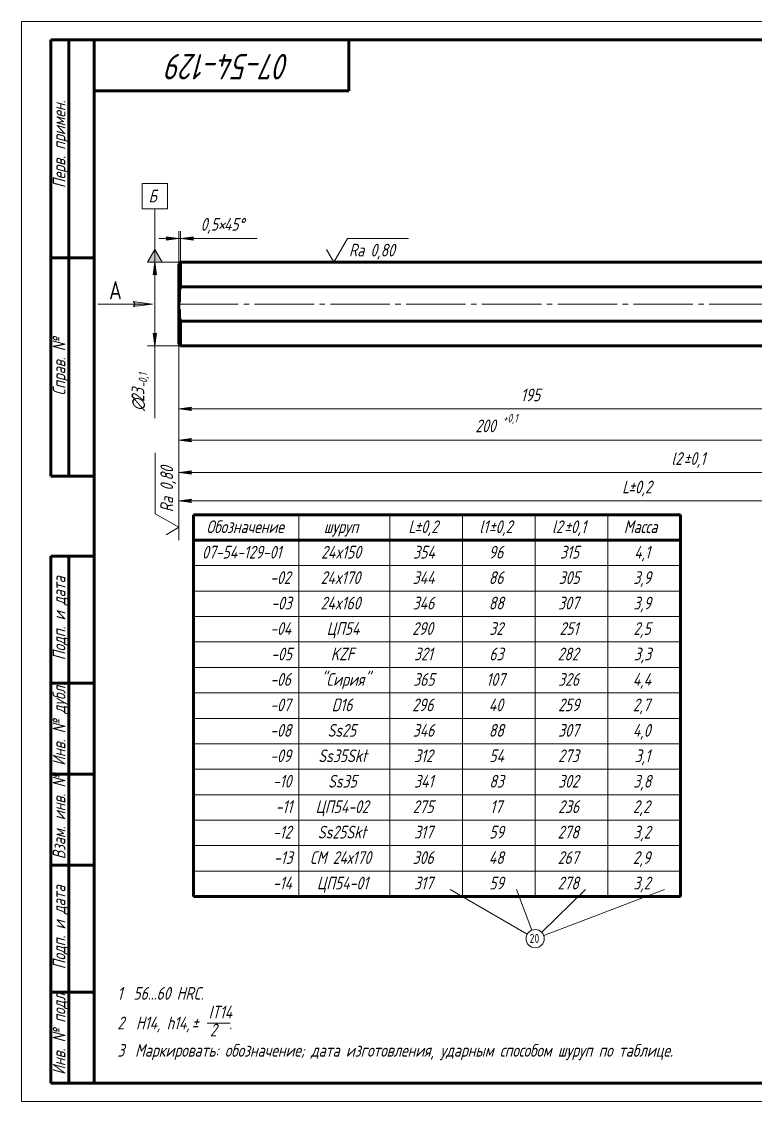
# Model space of a CAD drawing. Header units: millimetres. Extents: x 0 to 420, y 0 to 297.
# Drawn here: x 0 to 201.8, y 0 to 297 of the extents above; entities that cross this region are included whole.
import ezdxf

# ---------------------------------------------------------------- set-up
doc = ezdxf.new("R2010")
doc.units = ezdxf.units.MM
for name, pattern in [('K5LT_AXLED', [20.83881, 16.33881, -1.5, 1.5, -1.5]), ('K5LT_BASIC', [0]), ('K5LT_DASHED', [6, 4, -2]), ('K5LT_THIN', [0])]:
    doc.linetypes.add(name, pattern=pattern)
doc.layers.add('Системный слой', color=7, linetype='Continuous')
doc.layers.add('Системный слой (1)', color=252, linetype='Continuous', true_color=0x909090)
doc.styles.add('KDIMTEXTSTYLE', font='GOST_AU.SHX', dxfattribs={"width": 0.96, "oblique": 15, "height": 5})
doc.styles.add('KTEXTSTYLE', font='GOST_AU.SHX', dxfattribs={"width": 0.96, "height": 5})
doc.dimstyles.new('KDIMSTYLE (1.00)', dxfattribs={"dimtxt": 5, "dimasz": 1, "dimexe": 2, "dimexo": 0, "dimgap": 1, "dimtad": 1, "dimtxsty": 'KDIMTEXTSTYLE', "dimsah": 1, "dimcen": 0, "dimdle": 1, "dimadec": 0, "dimazin": 0, "dimtfac": 0.667, "dimtmove": 0, "dimatfit": 3, "dimfxl": 1, "dimtvp": 1, "dimtolj": 1, "dimtzin": 0, "dimarcsym": 0})

# ---------------------------------------------------------------- blocks, each defined once
blk = doc.blocks.new('VP0')
at = {"layer": 'Системный слой (1)'}
blk.add_hatch(color=7, dxfattribs=at).paths.add_polyline_path([(30.72, 218.62), (35.97, 219.31), (30.72, 220), (31.25, 219.31)])
at = {"layer": 'Системный слой (1)', "color": 7, "linetype": 'K5LT_THIN', "lineweight": 18}
for p, q in [((31.25, 219.31), (30.72, 220)), ((30.72, 220), (35.97, 219.31)), ((35.97, 219.31), (20.97, 219.31)), ((35.97, 219.31), (30.72, 218.62)), ((30.72, 218.62), (31.25, 219.31))]:
    blk.add_line(p, q, dxfattribs=at)
blk.add_wipeout([(24.06, 220.85), (24.06, 226.88), (27.24, 226.88), (27.24, 220.85)]).dxf.layer = 'Системный слой (1)'
at = {"layer": 'Системный слой (1)', "color": 7, "insert": (24.06, 225.61), "char_height": 5, "attachment_point": 1, "style": 'KTEXTSTYLE'}
blk.add_mtext('\\H3.5;\\W0.965;\\Q15;\\Q0;\\H5.00;{\\c16711680;А}', dxfattribs=at)
blk = doc.blocks.new('D0')
at = {"layer": 'Системный слой (1)'}
for points in [[(43.24, 181.88), (46.74, 181.42), (46.39, 181.88), (46.74, 182.35)], [(239.74, 181.42), (243.24, 181.88), (239.74, 182.35), (240.09, 181.88)]]:
    blk.add_hatch(color=7, dxfattribs=at).paths.add_polyline_path(points)
at = {"layer": 'Системный слой (1)', "color": 7, "linetype": 'K5LT_THIN', "lineweight": 18}
for p, q in [((43.24, 209.76), (43.24, 179.88)), ((243.24, 185.91), (243.24, 179.88)), ((43.24, 181.88), (46.74, 182.35)), ((46.74, 181.42), (43.24, 181.88)), ((46.74, 182.35), (46.39, 181.88)), ((46.39, 181.88), (46.74, 181.42)), ((240.09, 181.88), (239.74, 182.35)), ((239.74, 182.35), (243.24, 181.88)), ((243.24, 181.88), (239.74, 181.42)), ((239.74, 181.42), (240.09, 181.88))]:
    blk.add_line(p, q, dxfattribs=at)
blk.add_wipeout([(124.79, 183.23), (124.79, 189.83), (137.18, 189.83), (137.18, 183.23)]).dxf.layer = 'Системный слой (1)'
blk.add_line((43.24, 181.88), (243.24, 181.88), dxfattribs=at)
at = {"layer": 'Системный слой (1)', "color": 7, "attachment_point": 1, "style": 'KTEXTSTYLE'}
for s, insert, char_height in [('\\H3.5;\\W0.965;\\Q15;\\Q15;200', (124.79, 187.55), 3.5), ('\\H3.5;\\W0.965;\\Q15;\\Q15;\\H2.33;+0,1', (132.4, 189.09), 2.3333)]:
    blk.add_mtext(s, dxfattribs=dict(at, insert=insert, char_height=char_height))
blk = doc.blocks.new('KDIMARROW_01')
at = {"layer": 'Системный слой'}
blk.add_hatch(color=0, dxfattribs=at).paths.add_polyline_path([(0, 0), (-3.5, 0.46), (-3.15, 0), (-3.5, -0.46)])
at = {"layer": 'Системный слой', "color": 0, "linetype": 'K5LT_THIN', "lineweight": 18}
for p, q in [((-3.15, 0), (-3.5, 0.46)), ((-3.5, 0.46), (0, 0)), ((0, 0), (-3.5, -0.46)), ((-3.5, -0.46), (-3.15, 0))]:
    blk.add_line(p, q, dxfattribs=at)
at = {"layer": 'Системный слой (1)', "color": 0, "linetype": 'K5LT_THIN', "lineweight": 18}
blk.add_line((0, 0), (-1, 0), dxfattribs=at)
blk = doc.blocks.new('D1')
at = {"layer": 'Системный слой (1)'}
for points in [[(43.24, 172.99), (46.74, 172.53), (46.39, 172.99), (46.74, 173.45)], [(321.74, 172.53), (325.24, 172.99), (321.74, 173.45), (322.09, 172.99)]]:
    blk.add_hatch(color=7, dxfattribs=at).paths.add_polyline_path(points)
at = {"layer": 'Системный слой (1)', "color": 7, "linetype": 'K5LT_THIN', "lineweight": 18}
for p, q in [((43.24, 209.76), (43.24, 170.99)), ((325.24, 185.91), (325.24, 170.99)), ((43.24, 172.99), (46.74, 173.45)), ((46.74, 172.53), (43.24, 172.99)), ((46.74, 173.45), (46.39, 172.99)), ((46.39, 172.99), (46.74, 172.53)), ((322.09, 172.99), (321.74, 173.45)), ((321.74, 173.45), (325.24, 172.99)), ((325.24, 172.99), (321.74, 172.53)), ((321.74, 172.53), (322.09, 172.99))]:
    blk.add_line(p, q, dxfattribs=at)
blk.add_wipeout([(178.7, 174.34), (178.7, 179.34), (189.35, 179.34), (189.35, 174.34)]).dxf.layer = 'Системный слой (1)'
blk.add_line((43.24, 172.99), (325.24, 172.99), dxfattribs=at)
at = {"layer": 'Системный слой (1)', "color": 7, "char_height": 3.5, "attachment_point": 1, "style": 'KTEXTSTYLE'}
for s, insert in [('\\H3.5;\\W0.965;\\Q15;\\Q15;l2', (178.7, 178.57)), ('\\H3.5;\\W0.965;\\Q15;\\Q15;0,1', (183.88, 178.57)), ('\\H3.5;\\W0.965;\\Q15;\\Q15;±', (182.03, 178.57))]:
    blk.add_mtext(s, dxfattribs=dict(at, insert=insert))
blk = doc.blocks.new('D2')
at = {"layer": 'Системный слой (1)'}
for points in [[(43.24, 165.16), (46.74, 164.7), (46.39, 165.16), (46.74, 165.62)], [(360.74, 164.7), (364.24, 165.16), (360.74, 165.62), (361.09, 165.16)]]:
    blk.add_hatch(color=7, dxfattribs=at).paths.add_polyline_path(points)
at = {"layer": 'Системный слой (1)', "color": 7, "linetype": 'K5LT_THIN', "lineweight": 18}
for p, q in [((43.24, 209.76), (43.24, 163.16)), ((364.24, 196.91), (364.24, 163.16)), ((43.24, 165.16), (46.74, 165.62)), ((46.74, 164.7), (43.24, 165.16)), ((46.74, 165.62), (46.39, 165.16)), ((46.39, 165.16), (46.74, 164.7)), ((361.09, 165.16), (360.74, 165.62)), ((360.74, 165.62), (364.24, 165.16)), ((364.24, 165.16), (360.74, 164.7)), ((360.74, 164.7), (361.09, 165.16))]:
    blk.add_line(p, q, dxfattribs=at)
blk.add_wipeout([(165.16, 166.51), (165.16, 171.51), (174.92, 171.51), (174.92, 166.51)]).dxf.layer = 'Системный слой (1)'
blk.add_line((364.24, 165.16), (43.24, 165.16), dxfattribs=at)
at = {"layer": 'Системный слой (1)', "color": 7, "char_height": 3.5, "attachment_point": 1, "style": 'KTEXTSTYLE'}
for s, insert in [('\\H3.5;\\W0.965;\\Q15;\\Q15;L', (165.16, 170.74)), ('\\H3.5;\\W0.965;\\Q15;\\Q15;±', (166.83, 170.74)), ('\\H3.5;\\W0.965;\\Q15;\\Q15;0,2', (168.68, 170.74))]:
    blk.add_mtext(s, dxfattribs=dict(at, insert=insert))
blk = doc.blocks.new('U0')
at = {"layer": 'Системный слой (1)'}
blk.add_hatch(color=7, dxfattribs=at).paths.add_polyline_path([(34.65, 230.81), (38.69, 230.81), (36.67, 234.31)])
at = {"layer": 'Системный слой (1)', "color": 7, "linetype": 'K5LT_THIN', "lineweight": 18}
for p, q in [((33.17, 245.5), (33.17, 252.5)), ((33.17, 252.5), (40.17, 252.5)), ((40.17, 252.5), (40.17, 245.5)), ((40.17, 245.5), (33.17, 245.5)), ((36.67, 230.81), (36.67, 245.5)), ((34.65, 230.81), (36.67, 234.31)), ((36.67, 234.31), (38.69, 230.81)), ((38.69, 230.81), (34.65, 230.81))]:
    blk.add_line(p, q, dxfattribs=at)
at = {"layer": 'Системный слой (1)', "color": 7, "insert": (34.92, 250.75), "char_height": 3.5, "attachment_point": 1, "style": 'KTEXTSTYLE'}
blk.add_mtext('\\H3.5;\\W0.965;\\Q15;\\Q15;{\\c16711680;Б}', dxfattribs=at)
blk = doc.blocks.new('U1')
at = {"layer": 'Системный слой (1)', "color": 7, "linetype": 'K5LT_THIN', "lineweight": 18}
for p, q in [((36.75, 161.65), (36.75, 178.41)), ((43.24, 165.32), (43.24, 154.4)), ((43.24, 157.9), (36.75, 161.65)), ((39.74, 155.88), (43.24, 157.9))]:
    blk.add_line(p, q, dxfattribs=at)
at = {"layer": 'Системный слой (1)', "color": 7, "insert": (38.17, 162.07), "char_height": 3.5, "attachment_point": 1, "rotation": 90, "style": 'KTEXTSTYLE'}
blk.add_mtext('\\H3.5;\\W0.965;\\Q15;\\Q15;Ra 0,80', dxfattribs=at)
blk = doc.blocks.new('U2')
at = {"layer": 'Системный слой (1)', "color": 7, "linetype": 'K5LT_THIN', "lineweight": 18}
for p, q in [((85.86, 230.81), (89.61, 237.31)), ((89.61, 237.31), (106.36, 237.31)), ((83.84, 234.31), (85.86, 230.81))]:
    blk.add_line(p, q, dxfattribs=at)
at = {"layer": 'Системный слой (1)', "color": 7, "insert": (90.03, 235.89), "char_height": 3.5, "attachment_point": 1, "style": 'KTEXTSTYLE'}
blk.add_mtext('\\H3.5;\\W0.965;\\Q15;\\Q15;Ra 0,80', dxfattribs=at)
blk = doc.blocks.new('D12')
at = {"layer": 'Системный слой (1)'}
for points in [[(36.67, 230.81), (37.13, 227.31), (36.67, 227.66), (36.21, 227.31)], [(36.67, 207.81), (37.13, 211.31), (36.67, 210.96), (36.21, 211.31)]]:
    blk.add_hatch(color=7, dxfattribs=at).paths.add_polyline_path(points)
at = {"layer": 'Системный слой (1)', "color": 7, "linetype": 'K5LT_THIN', "lineweight": 18}
for p, q in [((43.74, 230.81), (34.67, 230.81)), ((36.21, 227.31), (36.67, 230.81)), ((36.67, 230.81), (37.13, 227.31)), ((36.67, 230.81), (36.67, 207.81)), ((36.67, 227.66), (36.21, 227.31)), ((37.13, 227.31), (36.67, 227.66)), ((36.67, 207.81), (36.21, 211.31)), ((36.21, 211.31), (36.67, 210.96)), ((36.67, 210.96), (37.13, 211.31)), ((37.13, 211.31), (36.67, 207.81)), ((43.74, 207.81), (34.67, 207.81)), ((36.67, 207.81), (36.67, 204.14))]:
    blk.add_line(p, q, dxfattribs=at)
blk.add_wipeout([(35.32, 189.9), (29.33, 189.9), (29.33, 201.65), (35.32, 201.65)]).dxf.layer = 'Системный слой (1)'
blk.add_line((36.67, 204.14), (36.67, 187.9), dxfattribs=at)
at = {"layer": 'Системный слой (1)', "color": 7, "attachment_point": 1, "rotation": 90, "style": 'KTEXTSTYLE'}
for s, insert, char_height in [('\\H3.5;\\W0.965;\\Q15;\\Q15;\\H2.33;-0,1', (32.21, 196.32), 2.3333), ('\\H3.5;\\W0.965;\\Q15;\\Q15;23', (30.24, 192.4), 3.5), ('\\H3.5;\\W0.965;\\Q15;\\Q15;∅', (30.24, 189.9), 3.5)]:
    blk.add_mtext(s, dxfattribs=dict(at, insert=insert, char_height=char_height))
blk = doc.blocks.new('D13')
at = {"layer": 'Системный слой (1)'}
for points in [[(39.74, 236.92), (43.24, 237.38), (39.74, 237.84), (40.09, 237.38)], [(43.74, 237.38), (47.24, 236.92), (46.89, 237.38), (47.24, 237.84)]]:
    blk.add_hatch(color=7, dxfattribs=at).paths.add_polyline_path(points)
at = {"layer": 'Системный слой (1)', "color": 7, "linetype": 'K5LT_THIN', "lineweight": 18}
for p, q in [((43.24, 237.38), (39.74, 237.84)), ((39.74, 237.84), (40.09, 237.38)), ((43.24, 230.31), (43.24, 239.38)), ((43.74, 230.81), (43.74, 239.38)), ((47.24, 237.84), (43.74, 237.38)), ((46.89, 237.38), (47.24, 237.84)), ((43.24, 237.38), (37.74, 237.38)), ((40.09, 237.38), (39.74, 236.92)), ((39.74, 236.92), (43.24, 237.38)), ((43.74, 237.38), (43.24, 237.38)), ((43.74, 237.38), (47.24, 236.92)), ((43.74, 237.38), (47.24, 237.38)), ((47.24, 236.92), (46.89, 237.38))]:
    blk.add_line(p, q, dxfattribs=at)
blk.add_wipeout([(49.24, 238.38), (49.24, 243.55), (62.29, 243.55), (62.29, 238.38)]).dxf.layer = 'Системный слой (1)'
for p, q in [((43.74, 237.38), (49.24, 237.38)), ((47.24, 237.38), (64.83, 237.38))]:
    blk.add_line(p, q, dxfattribs=at)
at = {"layer": 'Системный слой (1)', "color": 7, "char_height": 3.5, "attachment_point": 1, "style": 'KTEXTSTYLE'}
for s, insert in [('\\H3.5;\\W0.965;\\Q15;\\Q15;0,5', (49.24, 242.99)), ('\\H3.5;\\W0.965;\\Q15;\\Q15;×', (53.97, 242.99)), ('\\H3.5;\\W0.965;\\Q15;\\Q15;45', (55.63, 242.99)), ('\\H3.5;\\W0.965;\\Q15;\\Q15;°', (59.62, 242.99))]:
    blk.add_mtext(s, dxfattribs=dict(at, insert=insert))
blk = doc.blocks.new('KDIMARROW_02')
at = {"layer": 'Системный слой'}
blk.add_hatch(color=0, dxfattribs=at).paths.add_polyline_path([(3.15, 0), (3.5, 0.46), (0, 0), (3.5, -0.46)])
at = {"layer": 'Системный слой', "color": 0, "linetype": 'K5LT_THIN', "lineweight": 18}
for p, q in [((3.5, 0.46), (0, 0)), ((0, 0), (3.5, -0.46)), ((0, 0), (5.5, 0)), ((3.15, 0), (3.5, 0.46)), ((3.5, -0.46), (3.15, 0))]:
    blk.add_line(p, q, dxfattribs=at)
at = {"layer": 'Системный слой (1)', "color": 0, "linetype": 'K5LT_THIN', "lineweight": 18}
blk.add_line((0, 0), (-1, 0), dxfattribs=at)
blk = doc.blocks.new('U8')
at = {"layer": 'Системный слой (1)', "color": 150, "linetype": 'K5LT_BASIC', "lineweight": 60, "true_color": 0x0080ff}
for p, q in [((47.24, 161.36), (181.24, 161.36)), ((47.24, 56.36), (47.24, 161.36)), ((181.24, 56.36), (181.24, 161.36)), ((47.24, 154.36), (181.24, 154.36)), ((47.24, 56.36), (181.24, 56.36))]:
    blk.add_line(p, q, dxfattribs=at)
at = {"layer": 'Системный слой (1)', "color": 7, "linetype": 'K5LT_THIN', "lineweight": 18}
for p, q in [((76.24, 56.36), (76.24, 161.36)), ((101.24, 56.36), (101.24, 161.36)), ((121.24, 56.36), (121.24, 161.36)), ((141.24, 56.36), (141.24, 161.36)), ((161.24, 56.36), (161.24, 161.36)), ((47.24, 147.36), (181.24, 147.36)), ((47.24, 140.36), (181.24, 140.36)), ((47.24, 133.36), (181.24, 133.36)), ((47.24, 126.36), (181.24, 126.36)), ((47.24, 119.36), (181.24, 119.36)), ((47.24, 112.36), (76.24, 112.36)), ((76.24, 112.36), (101.24, 112.36)), ((101.24, 112.36), (121.24, 112.36)), ((121.24, 112.36), (141.24, 112.36)), ((141.24, 112.36), (161.24, 112.36)), ((161.24, 112.36), (181.24, 112.36)), ((47.24, 105.36), (76.24, 105.36)), ((76.24, 105.36), (101.24, 105.36)), ((101.24, 105.36), (121.24, 105.36)), ((121.24, 105.36), (141.24, 105.36)), ((141.24, 105.36), (161.24, 105.36)), ((161.24, 105.36), (181.24, 105.36)), ((47.24, 98.36), (76.24, 98.36)), ((76.24, 98.36), (101.24, 98.36)), ((101.24, 98.36), (121.24, 98.36)), ((121.24, 98.36), (141.24, 98.36)), ((141.24, 98.36), (161.24, 98.36)), ((161.24, 98.36), (181.24, 98.36)), ((47.24, 91.36), (76.24, 91.36)), ((76.24, 91.36), (101.24, 91.36)), ((101.24, 91.36), (121.24, 91.36)), ((121.24, 91.36), (141.24, 91.36)), ((141.24, 91.36), (161.24, 91.36)), ((161.24, 91.36), (181.24, 91.36)), ((47.24, 84.36), (76.24, 84.36)), ((76.24, 84.36), (101.24, 84.36)), ((101.24, 84.36), (121.24, 84.36)), ((121.24, 84.36), (141.24, 84.36)), ((141.24, 84.36), (161.24, 84.36)), ((161.24, 84.36), (181.24, 84.36)), ((47.24, 77.36), (76.24, 77.36)), ((76.24, 77.36), (101.24, 77.36)), ((101.24, 77.36), (121.24, 77.36)), ((121.24, 77.36), (141.24, 77.36)), ((141.24, 77.36), (161.24, 77.36)), ((161.24, 77.36), (181.24, 77.36)), ((47.24, 70.36), (76.24, 70.36)), ((76.24, 70.36), (101.24, 70.36)), ((101.24, 70.36), (121.24, 70.36)), ((121.24, 70.36), (141.24, 70.36)), ((141.24, 70.36), (161.24, 70.36)), ((161.24, 70.36), (181.24, 70.36)), ((47.24, 63.36), (76.24, 63.36)), ((76.24, 63.36), (101.24, 63.36)), ((101.24, 63.36), (121.24, 63.36)), ((121.24, 63.36), (141.24, 63.36)), ((141.24, 63.36), (161.24, 63.36)), ((161.24, 63.36), (181.24, 63.36))]:
    blk.add_line(p, q, dxfattribs=at)
at = {"layer": 'Системный слой (1)', "color": 7, "char_height": 3.5, "attachment_point": 1, "style": 'KTEXTSTYLE'}
for s, insert in [('\\H3.5;\\W0.965;\\Q15;\\Q15;Обозначение', (50.83, 159.81)), ('\\H3.5;\\W0.965;\\Q15;\\Q15;шуруп', (83.11, 159.81)), ('\\H3.5;\\W0.965;\\Q15;\\Q15;L', (106.35, 159.81)), ('\\H3.5;\\W0.965;\\Q15;\\Q15;±', (108.01, 159.81)), ('\\H3.5;\\W0.965;\\Q15;\\Q15;0,2', (109.87, 159.81)), ('\\H3.5;\\W0.965;\\Q15;\\Q15;l1', (125.88, 159.81)), ('\\H3.5;\\W0.965;\\Q15;\\Q15;±', (128.48, 159.81)), ('\\H3.5;\\W0.965;\\Q15;\\Q15;0,2', (130.33, 159.81)), ('\\H3.5;\\W0.965;\\Q15;\\Q15;l2', (145.88, 159.81)), ('\\H3.5;\\W0.965;\\Q15;\\Q15;±', (149.22, 159.81)), ('\\H3.5;\\W0.965;\\Q15;\\Q15;0,1', (151.07, 159.81)), ('\\H3.5;\\W0.965;\\Q15;\\Q15;Масса', (165.61, 159.81)), ('\\H3.5;\\W0.965;\\Q15;\\Q15;07-54-129-01', (49.62, 152.81)), ('\\H3.5;\\W0.965;\\Q15;\\Q15;24x150', (82.37, 152.81)), ('\\H3.5;\\W0.965;\\Q15;\\Q15;354', (107.69, 152.81)), ('\\H3.5;\\W0.965;\\Q15;\\Q15;96', (128.48, 152.81)), ('\\H3.5;\\W0.965;\\Q15;\\Q15;315', (148.06, 152.81)), ('\\H3.5;\\W0.965;\\Q15;\\Q15;4,1', (168.48, 152.81)), ('\\H3.5;\\W0.965;\\Q15;\\Q15;-02', (68.36, 145.81)), ('\\H3.5;\\W0.965;\\Q15;\\Q15;24x170', (82.23, 145.81)), ('\\H3.5;\\W0.965;\\Q15;\\Q15;344', (107.55, 145.81)), ('\\H3.5;\\W0.965;\\Q15;\\Q15;86', (128.48, 145.81)), ('\\H3.5;\\W0.965;\\Q15;\\Q15;305', (147.69, 145.81)), ('\\H3.5;\\W0.965;\\Q15;\\Q15;3,9', (168.25, 145.81)), ('\\H3.5;\\W0.965;\\Q15;\\Q15;-03', (68.64, 138.81)), ('\\H3.5;\\W0.965;\\Q15;\\Q15;24x160', (82.23, 138.81)), ('\\H3.5;\\W0.965;\\Q15;\\Q15;346', (107.55, 138.81)), ('\\H3.5;\\W0.965;\\Q15;\\Q15;88', (128.48, 138.81)), ('\\H3.5;\\W0.965;\\Q15;\\Q15;307', (147.55, 138.81)), ('\\H3.5;\\W0.965;\\Q15;\\Q15;3,9', (168.25, 138.81)), ('\\H3.5;\\W0.965;\\Q15;\\Q15;-04', (68.36, 131.81)), ('\\H3.5;\\W0.965;\\Q15;\\Q15;ЦП54', (83.89, 131.81)), ('\\H3.5;\\W0.965;\\Q15;\\Q15;290', (107.41, 131.81)), ('\\H3.5;\\W0.965;\\Q15;\\Q15;32', (128.62, 131.81)), ('\\H3.5;\\W0.965;\\Q15;\\Q15;251', (147.92, 131.81)), ('\\H3.5;\\W0.965;\\Q15;\\Q15;2,5', (168.25, 131.81)), ('\\H3.5;\\W0.965;\\Q15;\\Q15;-05', (68.64, 124.81)), ('\\H3.5;\\W0.965;\\Q15;\\Q15;KZF', (85.05, 124.81)), ('\\H3.5;\\W0.965;\\Q15;\\Q15;321', (107.92, 124.81)), ('\\H3.5;\\W0.965;\\Q15;\\Q15;63', (128.62, 124.81)), ('\\H3.5;\\W0.965;\\Q15;\\Q15;282', (147.41, 124.81)), ('\\H3.5;\\W0.965;\\Q15;\\Q15;3,3', (168.38, 124.81)), ('\\H3.5;\\W0.965;\\Q15;\\Q15;-06', (68.36, 117.81)), ('\\H3.5;\\W0.965;\\Q15;\\Q15;"Сирия"', (82.27, 117.81)), ('\\H3.5;\\W0.965;\\Q15;\\Q15;365', (107.69, 117.81)), ('\\H3.5;\\W0.965;\\Q15;\\Q15;107', (127.78, 117.81)), ('\\H3.5;\\W0.965;\\Q15;\\Q15;326', (147.55, 117.81)), ('\\H3.5;\\W0.965;\\Q15;\\Q15;4,4', (168.11, 117.81)), ('\\H3.5;\\W0.965;\\Q15;\\Q15;-07', (68.36, 110.81)), ('\\H3.5;\\W0.965;\\Q15;\\Q15;D16', (85.28, 110.81)), ('\\H3.5;\\W0.965;\\Q15;\\Q15;296', (107.41, 110.81)), ('\\H3.5;\\W0.965;\\Q15;\\Q15;40', (128.48, 110.81)), ('\\H3.5;\\W0.965;\\Q15;\\Q15;259', (147.55, 110.81)), ('\\H3.5;\\W0.965;\\Q15;\\Q15;2,7', (168.11, 110.81)), ('\\H3.5;\\W0.965;\\Q15;\\Q15;-08', (68.36, 103.81)), ('\\H3.5;\\W0.965;\\Q15;\\Q15;Ss25', (84.12, 103.81)), ('\\H3.5;\\W0.965;\\Q15;\\Q15;346', (107.55, 103.81)), ('\\H3.5;\\W0.965;\\Q15;\\Q15;88', (128.48, 103.81)), ('\\H3.5;\\W0.965;\\Q15;\\Q15;307', (147.55, 103.81)), ('\\H3.5;\\W0.965;\\Q15;\\Q15;4,0', (168.11, 103.81)), ('\\H3.5;\\W0.965;\\Q15;\\Q15;-09', (68.36, 96.81)), ('\\H3.5;\\W0.965;\\Q15;\\Q15;Ss35Skt', (81.58, 96.81)), ('\\H3.5;\\W0.965;\\Q15;\\Q15;312', (107.92, 96.81)), ('\\H3.5;\\W0.965;\\Q15;\\Q15;54', (128.62, 96.81)), ('\\H3.5;\\W0.965;\\Q15;\\Q15;273', (147.55, 96.81)), ('\\H3.5;\\W0.965;\\Q15;\\Q15;3,1', (168.62, 96.81)), ('\\H3.5;\\W0.965;\\Q15;\\Q15;-10', (69.1, 89.81)), ('\\H3.5;\\W0.965;\\Q15;\\Q15;Ss35', (84.26, 89.81)), ('\\H3.5;\\W0.965;\\Q15;\\Q15;341', (107.92, 89.81)), ('\\H3.5;\\W0.965;\\Q15;\\Q15;83', (128.62, 89.81)), ('\\H3.5;\\W0.965;\\Q15;\\Q15;302', (147.55, 89.81)), ('\\H3.5;\\W0.965;\\Q15;\\Q15;3,8', (168.25, 89.81)), ('\\H3.5;\\W0.965;\\Q15;\\Q15;-11', (69.84, 82.81)), ('\\H3.5;\\W0.965;\\Q15;\\Q15;ЦП54-02', (80.84, 82.81)), ('\\H3.5;\\W0.965;\\Q15;\\Q15;275', (107.55, 82.81)), ('\\H3.5;\\W0.965;\\Q15;\\Q15;17', (128.85, 82.81)), ('\\H3.5;\\W0.965;\\Q15;\\Q15;236', (147.55, 82.81)), ('\\H3.5;\\W0.965;\\Q15;\\Q15;2,2', (168.11, 82.81)), ('\\H3.5;\\W0.965;\\Q15;\\Q15;-12', (69.1, 75.81)), ('\\H3.5;\\W0.965;\\Q15;\\Q15;Ss25Skt', (81.44, 75.81)), ('\\H3.5;\\W0.965;\\Q15;\\Q15;317', (107.92, 75.81)), ('\\H3.5;\\W0.965;\\Q15;\\Q15;59', (128.62, 75.81)), ('\\H3.5;\\W0.965;\\Q15;\\Q15;278', (147.41, 75.81)), ('\\H3.5;\\W0.965;\\Q15;\\Q15;3,2', (168.25, 75.81)), ('\\H3.5;\\W0.965;\\Q15;\\Q15;-13', (69.38, 68.81)), ('\\H3.5;\\W0.965;\\Q15;\\Q15;СМ 24х170', (79.31, 68.81)), ('\\H3.5;\\W0.965;\\Q15;\\Q15;306', (107.55, 68.81)), ('\\H3.5;\\W0.965;\\Q15;\\Q15;48', (128.48, 68.81)), ('\\H3.5;\\W0.965;\\Q15;\\Q15;267', (147.41, 68.81)), ('\\H3.5;\\W0.965;\\Q15;\\Q15;2,9', (168.11, 68.81)), ('\\H3.5;\\W0.965;\\Q15;\\Q15;-14', (69.1, 61.81)), ('\\H3.5;\\W0.965;\\Q15;\\Q15;ЦП54-01', (81.21, 61.81)), ('\\H3.5;\\W0.965;\\Q15;\\Q15;317', (107.92, 61.81)), ('\\H3.5;\\W0.965;\\Q15;\\Q15;59', (128.62, 61.81)), ('\\H3.5;\\W0.965;\\Q15;\\Q15;278', (147.41, 61.81)), ('\\H3.5;\\W0.965;\\Q15;\\Q15;3,2', (168.25, 61.81))]:
    blk.add_mtext(s, dxfattribs=dict(at, insert=insert))
blk = doc.blocks.new('D15')
at = {"layer": 'Системный слой (1)'}
for points in [[(43.24, 190.5), (46.74, 190.04), (46.39, 190.5), (46.74, 190.96)], [(234.74, 190.04), (238.24, 190.5), (234.74, 190.96), (235.09, 190.5)]]:
    blk.add_hatch(color=7, dxfattribs=at).paths.add_polyline_path(points)
at = {"layer": 'Системный слой (1)', "color": 7, "linetype": 'K5LT_THIN', "lineweight": 18}
for p, q in [((238.24, 219.31), (238.24, 188.5)), ((43.24, 208.31), (43.24, 188.5)), ((43.24, 190.5), (46.74, 190.96)), ((46.74, 190.04), (43.24, 190.5)), ((46.74, 190.96), (46.39, 190.5)), ((46.39, 190.5), (46.74, 190.04)), ((235.09, 190.5), (234.74, 190.96)), ((234.74, 190.96), (238.24, 190.5)), ((238.24, 190.5), (234.74, 190.04)), ((234.74, 190.04), (235.09, 190.5))]:
    blk.add_line(p, q, dxfattribs=at)
blk.add_wipeout([(137.28, 191.5), (137.28, 196.49), (143.93, 196.49), (143.93, 191.5)]).dxf.layer = 'Системный слой (1)'
blk.add_line((43.24, 190.5), (238.24, 190.5), dxfattribs=at)
at = {"layer": 'Системный слой (1)', "color": 7, "insert": (137.28, 196.07), "char_height": 3.5, "attachment_point": 1, "style": 'KTEXTSTYLE'}
blk.add_mtext('\\H3.5;\\W0.965;\\Q15;\\Q15;195', dxfattribs=at)
blk = doc.blocks.new('U14')
at = {"layer": 'Системный слой (1)', "color": 150, "linetype": 'K5LT_BASIC', "lineweight": 60, "true_color": 0x0080ff}
for p, q in [((43.74, 230.81), (43.74, 224)), ((43.74, 214.62), (43.74, 207.81))]:
    blk.add_line(p, q, dxfattribs=at)
at = {"layer": 'Системный слой (1)', "color": 7, "linetype": 'K5LT_DASHED', "lineweight": 18}
blk.add_line((43.74, 207.81), (43.74, 230.81), dxfattribs=at)
blk = doc.blocks.new('U24')
at = {"layer": 'Системный слой (1)', "color": 150, "linetype": 'K5LT_BASIC', "lineweight": 60, "true_color": 0x0080ff}
for p, q in [((43.24, 230.31), (43.24, 222.59)), ((43.24, 216.03), (43.24, 208.31))]:
    blk.add_line(p, q, dxfattribs=at)
blk = doc.blocks.new('U26')
at = {"layer": 'Системный слой (1)', "color": 7, "linetype": 'K5LT_THIN', "lineweight": 18}
for p, q in [((139.08, 46.02), (117.83, 58.31)), ((140.36, 47.11), (136.15, 58.31)), ((143.03, 46.52), (155.08, 58.31)), ((143.58, 45.66), (176.77, 58.31))]:
    blk.add_line(p, q, dxfattribs=at)
blk.add_arc((141.24, 44.77), 2.5, 270, 269.999994270422, dxfattribs=at)
at = {"layer": 'Системный слой (1)', "color": 7, "insert": (139.72, 46.09), "char_height": 2.5, "attachment_point": 1, "style": 'KTEXTSTYLE'}
blk.add_mtext('\\H3.5;\\W0.965;\\Q15;\\Q0;\\H2.50;20', dxfattribs=at)
blk = doc.blocks.new('U29')
at = {"color": 7, "linetype": 'K5LT_THIN', "lineweight": 18}
for p, q in [((0, 0), (0, 297)), ((0, 297), (420, 297)), ((420, 0), (0, 0))]:
    blk.add_line(p, q, dxfattribs=at)
at = {"color": 150, "linetype": 'K5LT_BASIC', "lineweight": 60, "true_color": 0x0080ff}
for p, q in [((8, 172), (8, 292)), ((20, 292), (8, 292)), ((13, 172), (13, 292)), ((20, 5), (20, 292)), ((20, 292), (415, 292)), ((90, 292), (90, 278)), ((90, 278), (20, 278)), ((20, 232), (8, 232)), ((20, 172), (8, 172)), ((8, 5), (8, 150)), ((20, 150), (8, 150)), ((13, 5), (13, 150)), ((20, 115), (8, 115)), ((20, 90), (8, 90)), ((20, 65), (8, 65)), ((20, 30), (8, 30)), ((20, 5), (8, 5)), ((415, 5), (20, 5))]:
    blk.add_line(p, q, dxfattribs=at)
at = {"color": 7, "attachment_point": 1, "style": 'KTEXTSTYLE'}
for s, insert, char_height, rotation in [('\\H3.5;\\W0.965;\\Q15;\\Q15;\\H7.00;07-54-129', (73.87, 281.1), 7, 180), ('\\H3.5;\\W0.965;\\Q15;\\Q15;Перв. примен.', (8.55, 251.21), 3.5, 90), ('\\H3.5;\\W0.965;\\Q15;\\Q15;Справ. №', (8.55, 194.14), 3.5, 90), ('\\H3.5;\\W0.965;\\Q15;\\Q15;Подп. и дата', (8.55, 121.35), 3.5, 90), ('\\H3.5;\\W0.965;\\Q15;\\Q15;Инв. № дубл.', (8.55, 92.31), 3.5, 90), ('\\H3.5;\\W0.965;\\Q15;\\Q15;Взам. инв. №', (8.55, 66.58), 3.5, 90), ('\\H3.5;\\W0.965;\\Q15;\\Q15;Подп. и дата', (8.55, 36.35), 3.5, 90), ('\\H3.5;\\W0.965;\\Q15;\\Q15;Инв. № подл.', (8.55, 7.31), 3.5, 90)]:
    blk.add_mtext(s, dxfattribs=dict(at, insert=insert, char_height=char_height, rotation=rotation))
blk = doc.blocks.new('U30')
at = {"color": 7, "linetype": 'K5LT_THIN', "lineweight": 18}
blk.add_line((50.99, 21.56), (57.38, 21.56), dxfattribs=at)
at = {"color": 7, "char_height": 3.5, "attachment_point": 1, "style": 'KTEXTSTYLE'}
for s, insert in [('\\H3.5;\\W0.965;\\Q15;\\Q15;1', (26.35, 31.47)), ('\\H3.5;\\W0.965;\\Q15;\\Q15;56...60 HRC.', (30.74, 31.47)), ('\\H3.5;\\W0.965;\\Q15;\\Q15;IT14', (51.45, 26.31)), ('\\H3.5;\\W0.965;\\Q15;\\Q15;2', (26.35, 23.31)), ('\\H3.5;\\W0.965;\\Q15;\\Q15;H14, h14, ', (31.48, 23.31)), ('\\H3.5;\\W0.965;\\Q15;\\Q15;±', (46.76, 23.31)), ('\\H3.5;\\W0.965;\\Q15;\\Q15; ', (48.61, 23.31)), ('\\H3.5;\\W0.965;\\Q15;\\Q15;2', (51.79, 21.39)), ('\\H3.5;\\W0.965;\\Q15;\\Q15;.', (57.09, 23.31)), ('\\H3.5;\\W0.965;\\Q15;\\Q15;3', (26.35, 15.79)), ('\\H3.5;\\W0.965;\\Q15;\\Q15;Маркировать: обозначение; дата изготовления, ударным способом шуруп по таблице.', (31.2, 15.79))]:
    blk.add_mtext(s, dxfattribs=dict(at, insert=insert))

msp = doc.modelspace()

# ---------------------------------------------------------------- linework, layer by layer
at = {"layer": 'Системный слой (1)', "color": 30, "linetype": 'K5LT_AXLED', "lineweight": 18, "true_color": 0xff8000}
msp.add_line((43.244, 219.313), (366.244, 219.313), dxfattribs=at)

# ---------------------------------------------------------------- block references
msp.add_blockref('U30', (0, 0))
at = {"layer": 'Системный слой (1)'}
for name in ['U0', 'U2', 'VP0', 'U8', 'U26']:
    msp.add_blockref(name, (0, 0), dxfattribs=at)

# ---------------------------------------------------------------- dimensions: what is measured, and where the dimension line sits
at = {"layer": 'Системный слой (1)', "color": 7}
dim = msp.add_linear_dim(base=(43.244, 181.884), p1=(243.244, 185.913), p2=(43.244, 209.763), dimstyle='KDIMSTYLE (1.00)', override={"dimexo": 0, "dimpost": '\\H3.5;\\W0.965;\\Q15;<>', "dimblk1": 'KDIMARROW_01', "dimblk2": 'KDIMARROW_01', "dimse1": 0, "dimse2": 0, "dimclrt": 7, "dimtol": 1, "dimtp": 0.1, "dimtm": 0, "dimtdec": 5, "dimtolj": 1}, dxfattribs=at)
dim.commit()
dim.dimension.update_dxf_attribs({"geometry": 'D0', "text_midpoint": (131.244, 181.884), "dimtype": 160})

# ---------------------------------------------------------------- next in the draw order: dimensions: what is measured, and where the dimension line sits
dim = msp.add_linear_dim(base=(43.244, 172.992), p1=(325.244, 185.913), p2=(43.244, 209.763), text='\\H3.5;\\W0.965;\\Q15;\\H3.5;\\W0.965;\\Q15;\\Q15;l2\\H0.65x;\\S+0,1^ -0,1;\\H1.5x;', dimstyle='KDIMSTYLE (1.00)', override={"dimexo": 0, "dimblk1": 'KDIMARROW_01', "dimblk2": 'KDIMARROW_01', "dimse1": 0, "dimse2": 0, "dimclrt": 7, "dimtolj": 1}, dxfattribs=at)
dim.commit()
dim.dimension.update_dxf_attribs({"geometry": 'D1', "text_midpoint": (184.244, 172.992), "dimtype": 160})

# ---------------------------------------------------------------- next in the draw order: dimensions: what is measured, and where the dimension line sits
dim = msp.add_linear_dim(base=(364.244, 165.164), p1=(43.244, 209.763), p2=(364.244, 196.913), text='\\H3.5;\\W0.965;\\Q15;\\H3.5;\\W0.965;\\Q15;\\Q15;L\\H0.65x;\\S+0,2^ -0,2;\\H1.5x;', dimstyle='KDIMSTYLE (1.00)', override={"dimexo": 0, "dimblk1": 'KDIMARROW_01', "dimblk2": 'KDIMARROW_01', "dimse1": 0, "dimse2": 0, "dimclrt": 7, "dimtolj": 1}, dxfattribs=at)
dim.commit()
dim.dimension.update_dxf_attribs({"geometry": 'D2', "text_midpoint": (170.244, 165.164), "dimtype": 160})

# ---------------------------------------------------------------- next in the draw order: block references
at = {"layer": 'Системный слой (1)'}
msp.add_blockref('U1', (0, 0), dxfattribs=at)

# ---------------------------------------------------------------- next in the draw order: dimensions: what is measured, and where the dimension line sits
at = {"layer": 'Системный слой (1)', "color": 7}
dim = msp.add_linear_dim(base=(36.668, 230.813), p1=(43.744, 207.813), p2=(43.744, 230.813), angle=90, dimstyle='KDIMSTYLE (1.00)', override={"dimexo": 0, "dimpost": '\\H3.5;\\W0.965;\\Q15;∅<>', "dimblk1": 'KDIMARROW_01', "dimblk2": 'KDIMARROW_01', "dimse1": 0, "dimse2": 0, "dimclrt": 7, "dimtol": 1, "dimtp": 0, "dimtm": 0.1, "dimtdec": 5, "dimtolj": 1}, dxfattribs=at)
dim.commit()
dim.dimension.update_dxf_attribs({"geometry": 'D12', "text_midpoint": (36.668, 196.019), "dimtype": 160})

# ---------------------------------------------------------------- next in the draw order: linework, layer by layer
at = {"layer": 'Системный слой (1)', "color": 150, "linetype": 'K5LT_BASIC', "lineweight": 60, "true_color": 0x0080ff}
msp.add_line((43.744, 224.003), (237.744, 224.003), dxfattribs=at)
msp.add_open_spline([(43.244, 222.591), (43.387, 223.07), (43.555, 223.541), (43.744, 224.003)], degree=3, dxfattribs=at)

# ---------------------------------------------------------------- next in the draw order: dimensions: what is measured, and where the dimension line sits
at = {"layer": 'Системный слой (1)', "color": 7}
for base, p1, p2, override, picture, middle in [((43.744, 237.382), (43.244, 230.313), (43.744, 230.813), {"dimexo": 0, "dimpost": '\\H3.5;\\W0.965;\\Q15;<>\\H3.5;\\W0.965;\\Q15;\\Q15;\\Q15;×\\Q15;45\\Q15;°\\Q15;', "dimblk1": 'KDIMARROW_02', "dimblk2": 'KDIMARROW_02', "dimse1": 0, "dimse2": 0, "dimclrt": 7, "dimtol": 1, "dimtp": 0, "dimtm": 0, "dimtdec": 5, "dimtolj": 1}, 'D13', (56.039, 237.382)), ((43.244, 190.498), (238.244, 219.313), (43.244, 208.313), {"dimexo": 0, "dimpost": '\\H3.5;\\W0.965;\\Q15;<>', "dimblk1": 'KDIMARROW_01', "dimblk2": 'KDIMARROW_01', "dimse1": 0, "dimse2": 0, "dimclrt": 7, "dimtol": 1, "dimtp": 0.575, "dimtm": 0.575, "dimtdec": 5, "dimtolj": 1}, 'D15', (140.744, 190.498))]:
    dim = msp.add_linear_dim(base=base, p1=p1, p2=p2, dimstyle='KDIMSTYLE (1.00)', override=override, dxfattribs=at)
    dim.commit()
    dim.dimension.update_dxf_attribs({"geometry": picture, "text_midpoint": middle, "dimtype": 160})

# ---------------------------------------------------------------- next in the draw order: linework, layer by layer
at = {"layer": 'Системный слой (1)', "color": 150, "linetype": 'K5LT_BASIC', "lineweight": 60, "true_color": 0x0080ff}
for p, q in [((43.744, 230.813), (43.244, 230.313)), ((43.744, 230.813), (241.644, 230.813)), ((43.244, 216.034), (43.244, 222.591)), ((43.744, 214.622), (237.744, 214.622)), ((43.744, 207.813), (43.244, 208.313)), ((43.744, 207.813), (241.644, 207.813))]:
    msp.add_line(p, q, dxfattribs=at)
msp.add_open_spline([(43.244, 216.034), (43.387, 215.555), (43.555, 215.085), (43.744, 214.622)], degree=3, dxfattribs=at)

# ---------------------------------------------------------------- next in the draw order: block references
msp.add_blockref('U29', (0, 0))
at = {"layer": 'Системный слой (1)'}
for name in ['U24', 'U14']:
    msp.add_blockref(name, (0, 0), dxfattribs=at)

doc.saveas('drawing.dxf')
